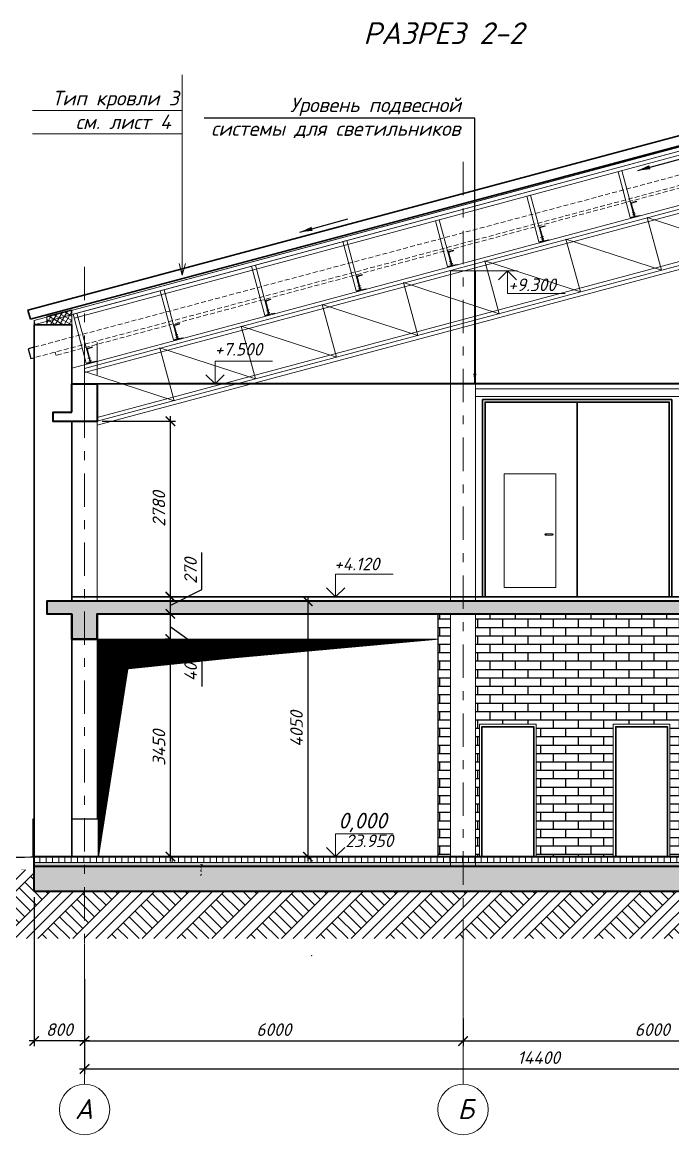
# Model space of a CAD drawing. Header units: millimetres. Extents: x -6419137 to 687965, y -598396 to 179722.
# Drawn here: x 509896 to 520209, y 79568 to 97215 of the extents above; entities that cross this region are included whole.
import ezdxf

# ---------------------------------------------------------------- set-up
doc = ezdxf.new("R2010")
doc.units = ezdxf.units.MM
doc.header["$MEASUREMENT"] = 0
for name, pattern in [('Штриховая', [5644.444466, 2822.222233, -2822.222233]), ('штриховаяX2', [38.1, 25.4, -12.7]), ('Штрихштриховая', [10936.110735, 5291.666508, -2116.666555, 1411.111116, -2116.666555])]:
    doc.linetypes.add(name, pattern=pattern)
for name, color, linetype, lineweight in [('k_ Металл', 5, 'Continuous', 40), ('Двери ArchiCAD_Ном._пера__96', 7, 'Continuous', 5), ('Двери ArchiCAD_Ном._пера__97', 7, 'Continuous', 30), ('оси_Ном._пера__96', 7, 'Continuous', 5), ('оси_Ном._пера__97', 7, 'Continuous', 20), ('перекрытие_Ном._пера__94', 252, 'Continuous', 13), ('перекрытие_Ном._пера__96', 7, 'Continuous', 13), ('перекрытие_Ном._пера__99', 7, 'Continuous', 40), ('подп стены Инжзащита_Ном._пера__96', 7, 'Continuous', 13), ('подп стены Инжзащита_Ном._пера__99', 7, 'Continuous', 40), ('стены наруж_Ном._пера__1', 7, 'Continuous', 25), ('стены02_Ном._пера__99', 7, 'Continuous', 40), ('текст_Ном._пера__1', 7, 'Continuous', 25), ('текст_Ном._пера__96', 7, 'Continuous', 5), ('чертеж_Ном._пера__91', 250, 'Continuous', 5), ('чертеж_Ном._пера__96', 7, 'Continuous', 13), ('чертеж_Ном._пера__98', 7, 'Continuous', 35), ('Штриховка', 7, 'Continuous', 5), ('штриховка_Ном._пера__96', 7, 'Continuous', 13)]:
    doc.layers.add(name, color=color, linetype=linetype, lineweight=lineweight)
doc.layers.add('Конструкции', color=7, linetype='Continuous', lineweight=5, true_color=0x0000e6)
for name, color, linetype in [('крыша', 7, 'Continuous'), ('оси', 7, 'Continuous'), ('размеры', 7, 'Continuous'), ('стены наруж', 7, 'Continuous'), ('текст', 7, 'Continuous'), ('чертеж', 7, 'Continuous')]:
    doc.layers.add(name, color=color, linetype=linetype)
doc.styles.get("Standard").update_dxf_attribs({"font": 'isocpeui.ttf'})
doc.styles.add('STEP PR', font='isocpeui.ttf')
doc.dimstyles.new('Standard100', dxfattribs={"dimtxt": 250, "dimasz": 200, "dimexe": 200, "dimexo": 300, "dimgap": 50, "dimtad": 1, "dimtoh": 1, "dimdec": 0, "dimzin": 0, "dimdsep": 46, "dimtxsty": 'STEP PR', "dimblk": 'ARCHTICK', "dimcen": 0.09, "dimdle": 200, "dimaunit": 1, "dimadec": 0, "dimazin": 0, "dimtfac": 1, "dimtdec": 0, "dimtofl": 0, "dimtmove": 1, "dimatfit": 3, "dimfxl": 1, "dimtolj": 1, "dimtzin": 0, "dimarcsym": 0})
doc.dimstyles.new('STEP', dxfattribs={"dimtxt": 200, "dimasz": 150, "dimexe": 80, "dimexo": 80, "dimgap": 80, "dimtad": 1, "dimdec": 0, "dimzin": 0, "dimdsep": 46, "dimtxsty": 'Standard', "dimblk": 'ARCHTICK', "dimcen": 150, "dimdle": 80, "dimadec": 0, "dimazin": 0, "dimtfac": 1, "dimtdec": 0, "dimtofl": 0, "dimtmove": 1, "dimatfit": 3, "dimfxl": 1, "dimtolj": 1, "dimtzin": 0, "dimarcsym": 0})

# ---------------------------------------------------------------- blocks, each defined once
blk = doc.blocks.new('A$C53FA6118')
at = {"layer": 'перекрытие_Ном._пера__94', "linetype": 'Continuous'}
h = blk.add_hatch(color=9, dxfattribs=at)
h.paths.add_polyline_path([(1989, -245), (1589, -245)], flags=17)
h.paths.add_polyline_path([(-10011, -245), (-10411, -245), (-10411, -645), (-10011, -645)])
h.paths.add_polyline_path([(4689, -245), (4689, -45), (-10811, -45), (-10811, -245)])
at = {"layer": 'перекрытие_Ном._пера__99', "color": 0, "linetype": 'Continuous'}
for points in [[(4689, -245), (4689, -45), (-10811, -45), (-10811, -245), (-10411, -245)], [(-10011, -245), (-10011, -645), (-10411, -645), (-10411, -245)], [(-10411, -245), (-10411, -645), (-10011, -645), (-10011, -245), (1589, -245), (1589, -245), (1989, -245), (1989, -245)], [(1589, -245), (1589, -245), (1989, -245), (1989, -245), (4689, -245)]]:
    blk.add_lwpolyline(points, dxfattribs=at)
blk = doc.blocks.new('_ArchTick')
at = {"color": 0, "linetype": 'ByBlock', "const_width": 0.15}
blk.add_lwpolyline([(-0.5, -0.5), (0.5, 0.5)], dxfattribs=at)
blk = doc.blocks.new('*D749')
at = {"layer": 'Defpoints', "color": 0, "transparency": 16777216}
for p in [(511084, 87430), (511758, 83980), (512243, 83980)]:
    blk.add_point(p, dxfattribs=at)
at = {"layer": 'размеры', "color": 0, "lineweight": -2, "transparency": 16777216}
for p, q in [((511164, 87430), (512323, 87430)), ((512243, 87510), (512243, 83900)), ((511838, 83980), (512323, 83980))]:
    blk.add_line(p, q, dxfattribs=at)
at = {"layer": 'размеры', "color": 0, "lineweight": -2, "transparency": 16777216, "xscale": 150, "yscale": 150, "zscale": 150}
for p, rotation in [((512243, 87430), 90), ((512243, 83980), 270)]:
    blk.add_blockref('_ArchTick', p, dxfattribs=dict(at, rotation=rotation))
at = {"layer": 'размеры', "color": 0, "transparency": 16777216, "insert": (512063, 85705), "char_height": 200, "attachment_point": 5, "rotation": 90}
blk.add_mtext('\\A1;3450', dxfattribs=at)
blk = doc.blocks.new('*D750')
at = {"layer": 'Defpoints', "color": 0, "transparency": 16777216}
for p in [(510884, 81493), (516884, 81493), (516884, 81055)]:
    blk.add_point(p, dxfattribs=at)
at = {"layer": 'размеры', "color": 0, "lineweight": -2, "transparency": 16777216}
for p, q in [((510884, 81413), (510884, 80975)), ((516884, 81413), (516884, 80975)), ((510804, 81055), (516964, 81055))]:
    blk.add_line(p, q, dxfattribs=at)
at = {"layer": 'размеры', "color": 0, "lineweight": -2, "transparency": 16777216, "xscale": 150, "yscale": 150, "zscale": 150, "rotation": 180}
blk.add_blockref('_ArchTick', (510884, 81055), dxfattribs=at)
at = {"layer": 'размеры', "color": 0, "lineweight": -2, "transparency": 16777216, "xscale": 150, "yscale": 150, "zscale": 150}
blk.add_blockref('_ArchTick', (516884, 81055), dxfattribs=at)
at = {"layer": 'размеры', "color": 0, "transparency": 16777216, "insert": (513884, 81235), "char_height": 200, "attachment_point": 5}
blk.add_mtext('\\A1;6000', dxfattribs=at)
blk = doc.blocks.new('*D751')
at = {"layer": 'Defpoints', "color": 0, "transparency": 16777216}
for p in [(516884, 81493), (522884, 81493), (522884, 81055)]:
    blk.add_point(p, dxfattribs=at)
at = {"layer": 'размеры', "color": 0, "lineweight": -2, "transparency": 16777216}
for p, q in [((516884, 81413), (516884, 80975)), ((522884, 81413), (522884, 80975)), ((516804, 81055), (522964, 81055))]:
    blk.add_line(p, q, dxfattribs=at)
at = {"layer": 'размеры', "color": 0, "lineweight": -2, "transparency": 16777216, "xscale": 150, "yscale": 150, "zscale": 150, "rotation": 180}
blk.add_blockref('_ArchTick', (516884, 81055), dxfattribs=at)
at = {"layer": 'размеры', "color": 0, "lineweight": -2, "transparency": 16777216, "xscale": 150, "yscale": 150, "zscale": 150}
blk.add_blockref('_ArchTick', (522884, 81055), dxfattribs=at)
at = {"layer": 'размеры', "color": 0, "transparency": 16777216, "insert": (519884, 81235), "char_height": 200, "attachment_point": 5}
blk.add_mtext('\\A1;6000', dxfattribs=at)
blk = doc.blocks.new('*D752')
at = {"layer": 'Defpoints', "color": 0, "transparency": 16777216}
for p in [(510884, 82116), (525284, 81957), (525284, 80611)]:
    blk.add_point(p, dxfattribs=at)
at = {"layer": 'размеры', "color": 0, "lineweight": -2, "transparency": 16777216}
for p, q in [((510884, 82036), (510884, 80531)), ((525284, 81877), (525284, 80531)), ((510804, 80611), (525364, 80611))]:
    blk.add_line(p, q, dxfattribs=at)
at = {"layer": 'размеры', "color": 0, "lineweight": -2, "transparency": 16777216, "xscale": 150, "yscale": 150, "zscale": 150, "rotation": 180}
blk.add_blockref('_ArchTick', (510884, 80611), dxfattribs=at)
at = {"layer": 'размеры', "color": 0, "lineweight": -2, "transparency": 16777216, "xscale": 150, "yscale": 150, "zscale": 150}
blk.add_blockref('_ArchTick', (525284, 80611), dxfattribs=at)
at = {"layer": 'размеры', "color": 0, "transparency": 16777216, "insert": (518084, 80791), "char_height": 200, "attachment_point": 5}
blk.add_mtext('\\A1;14400', dxfattribs=at)
blk = doc.blocks.new('Отметка высоты (ГОСТ)[26]_3', base_point=(115341, -142))
at = {"layer": 'чертеж_Ном._пера__91', "linetype": 'Continuous'}
for p, q in [((115341, -142), (115341, 308)), ((115341, 308), (116483, 308)), ((114709, -142), (115541, -142))]:
    blk.add_line(p, q, dxfattribs=at)
at = {"layer": 'чертеж_Ном._пера__98', "linetype": 'Continuous', "lineweight": 30}
for q in [(115161, 38), (115521, 38)]:
    blk.add_line((115341, -142), q, dxfattribs=at)
blk = doc.blocks.new('*D755')
at = {"layer": 'Defpoints', "color": 0, "transparency": 16777216}
for p in [(510084, 83414), (510884, 81951), (510084, 81055)]:
    blk.add_point(p, dxfattribs=at)
at = {"layer": 'размеры', "color": 0, "lineweight": -2, "transparency": 16777216}
for p, q in [((510084, 83334), (510084, 80975)), ((510884, 81871), (510884, 80975)), ((510964, 81055), (510004, 81055))]:
    blk.add_line(p, q, dxfattribs=at)
at = {"layer": 'размеры', "color": 0, "lineweight": -2, "transparency": 16777216, "xscale": 150, "yscale": 150, "zscale": 150, "rotation": 180}
blk.add_blockref('_ArchTick', (510084, 81055), dxfattribs=at)
at = {"layer": 'размеры', "color": 0, "lineweight": -2, "transparency": 16777216, "xscale": 150, "yscale": 150, "zscale": 150}
blk.add_blockref('_ArchTick', (510884, 81055), dxfattribs=at)
at = {"layer": 'размеры', "color": 0, "transparency": 16777216, "insert": (510484, 81235), "char_height": 200, "attachment_point": 5}
blk.add_mtext('\\A1;800', dxfattribs=at)
blk = doc.blocks.new('*D746')
at = {"layer": 'Defpoints', "color": 0, "transparency": 16777216}
for p in [(1296, 618), (1140, -182), (1271, -182)]:
    blk.add_point(p, dxfattribs=at)
at = {"layer": 'размеры', "color": 0, "lineweight": -2, "transparency": 16777216}
for p, q in [((1216, 618), (1060, 618)), ((1140, 698), (1140, -262)), ((1191, -182), (1060, -182))]:
    blk.add_line(p, q, dxfattribs=at)
at = {"layer": 'размеры', "color": 0, "lineweight": -2, "transparency": 16777216, "xscale": 100, "yscale": 100, "zscale": 100}
for p, rotation in [((1140, 618), 90), ((1140, -182), 270)]:
    blk.add_blockref('_ArchTick', p, dxfattribs=dict(at, rotation=rotation))
at = {"layer": 'размеры', "color": 0, "transparency": 16777216, "insert": (965, 218), "char_height": 190, "attachment_point": 5, "rotation": 90}
blk.add_mtext('\\A1;800', dxfattribs=at)
blk = doc.blocks.new('*D748')
at = {"layer": 'Defpoints', "color": 0, "transparency": 16777216}
for p in [(471, 618), (235, -982), (366, -982)]:
    blk.add_point(p, dxfattribs=at)
at = {"layer": 'размеры', "color": 0, "lineweight": -2, "transparency": 16777216}
for p, q in [((391, 618), (155, 618)), ((235, 698), (235, -1062)), ((286, -982), (155, -982))]:
    blk.add_line(p, q, dxfattribs=at)
at = {"layer": 'размеры', "color": 0, "lineweight": -2, "transparency": 16777216, "xscale": 100, "yscale": 100, "zscale": 100}
for p, rotation in [((235, 618), 90), ((235, -982), 270)]:
    blk.add_blockref('_ArchTick', p, dxfattribs=dict(at, rotation=rotation))
at = {"layer": 'размеры', "color": 0, "transparency": 16777216, "insert": (60, -182), "char_height": 190, "attachment_point": 5, "rotation": 90}
blk.add_mtext('\\A1;1600', dxfattribs=at)
blk = doc.blocks.new('Линия_3_3', base_point=(116811, 8233))
at = {"layer": 'текст_Ном._пера__96', "linetype": 'Continuous'}
for q in [(116811, 11413), (116761, 8419), (116861, 8419)]:
    blk.add_line((116811, 8233), q, dxfattribs=at)
blk = doc.blocks.new('*D764')
at = {"layer": 'Defpoints', "color": 0, "transparency": 16777216}
for p in [(515325, 88030), (514424, 83980), (515325, 83980)]:
    blk.add_point(p, dxfattribs=at)
at = {"layer": 'размеры', "color": 0, "lineweight": -2, "transparency": 16777216}
for p, q in [((514424, 88110), (514424, 83900)), ((515245, 88030), (514344, 88030)), ((515245, 83980), (514344, 83980))]:
    blk.add_line(p, q, dxfattribs=at)
at = {"layer": 'размеры', "color": 0, "lineweight": -2, "transparency": 16777216, "xscale": 150, "yscale": 150, "zscale": 150}
for p, rotation in [((514424, 88030), 90), ((514424, 83980), 270)]:
    blk.add_blockref('_ArchTick', p, dxfattribs=dict(at, rotation=rotation))
at = {"layer": 'размеры', "color": 0, "transparency": 16777216, "insert": (514244, 86005), "char_height": 200, "attachment_point": 5, "rotation": 90}
blk.add_mtext('\\A1;4050', dxfattribs=at)
blk = doc.blocks.new('*U595')
for p, q in [((0, 0), (0, 240)), ((0, 240), (90, 240)), ((6, 22), (6, 218)), ((86, 232), (16, 228)), ((90, 240), (90, 236)), ((90, 0), (0, 0)), ((86, 8), (16, 12)), ((90, 4), (90, 0))]:
    blk.add_line(p, q)
for centre, radius, start, end in [((16, 218), 10.5, 92.7024, 180), ((86, 236), 4, 272.7024, 360), ((16, 22), 10.5, 180, 267.2976), ((86, 4), 4, 0, 87.2976)]:
    blk.add_arc(centre, radius, start, end)
blk = doc.blocks.new('*U593')
at = {"color": 0, "linetype": 'ByBlock', "lineweight": -2}
for p, q in [((-63, 0), (-63, 3)), ((-63, 0), (0, 0)), ((-60, 6), (-16, 6)), ((-6, 16), (-6, 97)), ((0, 100), (-3, 100)), ((0, 0), (0, 100))]:
    blk.add_line(p, q, dxfattribs=at)
for centre, radius, start, end in [((-60, 3), 3.3, 90, 180), ((-16, 16), 10, 270, 0), ((-3, 97), 3.3, 89.045, 179.9778)]:
    blk.add_arc(centre, radius, start, end, dxfattribs=at)
blk = doc.blocks.new('A$C55FD6BF6')
at = {"layer": 'k_ Металл', "lineweight": 0}
for points in [[(-1218, 4881), (-1261, 4868)], [(-1218, 4881), (-1261, 4868)], [(-1167, 4850), (-1248, 4837)], [(-1167, 4850), (-1248, 4837)], [(-2793, 4449), (-2836, 4436)], [(-2793, 4449), (-2836, 4436)], [(-2781, 4411), (-2824, 4398)], [(-2781, 4411), (-2824, 4398)], [(-4242, 4061), (-4285, 4048)], [(-4242, 4061), (-4285, 4048)], [(-4232, 4032), (-4275, 4019)], [(-4232, 4032), (-4275, 4019)], [(-5691, 3672), (-5734, 3660)], [(-5691, 3672), (-5734, 3660)], [(-5681, 3644), (-5724, 3631)], [(-5681, 3644), (-5724, 3631)], [(-7140, 3284), (-7183, 3272)], [(-7140, 3284), (-7183, 3272)], [(-7127, 3246), (-7171, 3234)], [(-7127, 3246), (-7171, 3234)]]:
    blk.add_lwpolyline(points, dxfattribs=at)
at = {"layer": 'Конструкции', "linetype": 'Continuous', "lineweight": 0, "ltscale": 5}
for points in [[(-1515, 5572), (-13747, 2279), (-13763, 2340), (-1139, 5738)], [(-1453, 5591), (-1139, 5673)], [(-1139, 5673), (-840, 5595), (-776, 5643), (-1139, 5738)], [(-1515, 5572), (-13747, 2279), (-13763, 2340), (-1488, 5644)], [(-1515, 5507), (-13130, 2380), (-13147, 2441), (-1515, 5572)], [(-1515, 5507), (-13130, 2380), (-13147, 2441), (-1515, 5572)], [(681, 4578), (681, 4641), (-776, 5032)]]:
    blk.add_lwpolyline(points, dxfattribs=at)
for points in [[(-1514, 5637), (-1514, 4429), (-1453, 4429), (-1453, 5591)], [(-840, 5595), (-840, 4436), (-776, 4436), (-776, 5643)], [(-840, 5229), (-1453, 5229), (-1453, 5297), (-840, 5297)], [(-2997, 5108), (-2802, 4381), (-2863, 4364), (-3058, 5091)], [(-4445, 4718), (-4251, 3992), (-4312, 3976), (-4506, 4702)], [(681, 4585), (681, 4436), (514, 4436), (514, 4630)], [(-840, 4436), (-1453, 4436), (-1453, 4504), (-840, 4504)], [(-5894, 4328), (-5700, 3604), (-5761, 3588), (-5955, 4312)], [(-7342, 3938), (-7149, 3216), (-7210, 3200), (-7403, 3922)], [(-8807, 3609), (-8598, 2828), (-8659, 2812), (-8868, 3593)], [(-8807, 3609), (-8598, 2828), (-8659, 2812), (-8868, 3593)], [(-10255, 3219), (-10047, 2440), (-10107, 2423), (-10316, 3203)], [(-10255, 3219), (-10047, 2440), (-10107, 2423), (-10316, 3203)], [(-11704, 2829), (-11495, 2051), (-11556, 2035), (-11765, 2813)], [(-11704, 2829), (-11495, 2051), (-11556, 2035), (-11765, 2813)], [(-13086, 2457), (-12878, 1681), (-12938, 1664), (-13146, 2441)], [(-13086, 2457), (-12878, 1681), (-12938, 1664), (-13146, 2441)]]:
    blk.add_lwpolyline(points, close=True, dxfattribs=at)
at = {"layer": 'Конструкции'}
for points in [[(-776, 4975), (681, 4585), (681, 4459), (-776, 4849)], [(-1164, 4110), (-1164, 4436), (-764, 4436), (-764, 4259)], [(336, 4426), (336, 4259), (-764, 4259), (-764, 4436), (514, 4436)], [(336, 4270), (-764, 4270), (-764, 4259), (-764, 4259)], [(336, 4270), (-764, 4270), (-764, 4259)], [(-12964, 1337), (-12964, 1641)], [(-12964, 1337), (-12964, 1641)]]:
    blk.add_lwpolyline(points, dxfattribs=at)
at = {"layer": 'Конструкции', "color": 254, "true_color": 0xd3d2db}
for points in [[(-1164, 4678), (-1164, 3787), (-12764, 680), (-12764, 1337), (-13164, 1337), (-13164, 1587), (-12986, 1635), (-12986, 1635), (-964, 4856)], [(-1164, 4678), (-1164, 3787), (-12764, 680), (-12764, 1337), (-13164, 1337), (-13164, 1587), (-12986, 1635), (-12986, 1635), (-964, 4856)], [(-12964, 1579), (-964, 4793)], [(-12964, 1579), (-964, 4793)], [(-12964, 1517), (-964, 4731)], [(-12964, 1517), (-964, 4731)], [(-12964, 1531), (-11542, 1069), (-11770, 1907), (-10256, 1414), (-10484, 2252), (-8968, 1759), (-9196, 2597), (-7680, 2104), (-7908, 2942), (-6392, 2449), (-6620, 3287), (-5104, 2794), (-5332, 3632), (-3816, 3139), (-4044, 3977), (-2528, 3484), (-2756, 4322), (-1240, 3829)], [(-12964, 1531), (-11542, 1069), (-11770, 1907), (-10256, 1414), (-10484, 2252), (-8968, 1759), (-9196, 2597), (-7680, 2104), (-7908, 2942), (-6392, 2449), (-6620, 3287), (-5104, 2794), (-5332, 3632), (-3816, 3139), (-4044, 3977), (-2528, 3484), (-2756, 4322), (-1240, 3829)], [(-1164, 3912), (-12764, 804)], [(-1164, 3912), (-12764, 804)], [(-1164, 3849), (-12764, 742)], [(-1164, 3849), (-12764, 742)]]:
    blk.add_lwpolyline(points, dxfattribs=at)
at = {"layer": 'Конструкции'}
blk.add_lwpolyline([(-764, 4436), (336, 4436), (336, 4426), (-764, 4426)], close=True, dxfattribs=at)
at = {"layer": 'Конструкции', "lineweight": 0}
for points in [[(-8589, 2896), (-8632, 2884)], [(-8589, 2896), (-8632, 2884)], [(-8576, 2858), (-8619, 2846)], [(-8576, 2858), (-8619, 2846)], [(-10037, 2508), (-10081, 2495)], [(-10037, 2508), (-10081, 2495)], [(-10025, 2470), (-10068, 2457)], [(-10025, 2470), (-10068, 2457)], [(-11486, 2120), (-11529, 2107)], [(-11486, 2120), (-11529, 2107)], [(-11474, 2082), (-11517, 2069)], [(-11474, 2082), (-11517, 2069)], [(-12868, 1749), (-12912, 1737)], [(-12868, 1749), (-12912, 1737)], [(-12856, 1711), (-12899, 1698)], [(-12856, 1711), (-12899, 1698)]]:
    blk.add_lwpolyline(points, dxfattribs=at)
at = {"layer": 'крыша', "color": 32, "lineweight": 30, "true_color": 0xb35900}
blk.add_lwpolyline([(-13824, 2362), (-1139, 5749), (-1139, 5916), (-13863, 2507), (-13824, 2362)], dxfattribs=at)
for points in [[(-691, 5629), (-650, 5784), (-1139, 5916), (-1139, 5749)], [(821, 4631), (860, 4777), (-768, 5213), (-768, 5057)]]:
    blk.add_lwpolyline(points, close=True, dxfattribs=at)
at = {"layer": 'крыша', "color": 32, "lineweight": 9, "true_color": 0xb35900}
for points in [[(-650, 5784), (859, 5380), (819, 5225), (-691, 5629)], [(736, 5247), (736, 4812)], [(-13764, 1222), (-13764, 2344)]]:
    blk.add_lwpolyline(points, dxfattribs=at)
at = {"layer": 'размеры', "color": 251, "linetype": 'штриховаяX2', "lineweight": 18, "ltscale": 3, "true_color": 0x6b6b6b}
for points in [[(-784, 4436), (-964, 4436), (-964, 5297), (-784, 5297)], [(-798, 4436), (-950, 4436), (-950, 5297), (-798, 5297)]]:
    blk.add_lwpolyline(points, close=True, dxfattribs=at)
for points in [[(-13764, 1917), (-1514, 5188), (-1514, 5022), (-13764, 1751)], [(-964, 5132), (-13416, 1788), (-13430, 1840)], [(-1496, 5025), (-964, 5174)]]:
    blk.add_lwpolyline(points, dxfattribs=at)
at = {"layer": 'размеры'}
blk.add_lwpolyline([(-13764, 1917), (-13858, 1892), (-13817, 1737), (-13764, 1751)], dxfattribs=at)
blk.add_lwpolyline([(-13764, 1917), (-13858, 1892), (-13817, 1737), (-13764, 1751)], dxfattribs=at)
at = {"layer": 'стены наруж_Ном._пера__1', "lineweight": 30}
for points in [[(-745, 5639), (-745, 5220), (-765, 5220), (-765, 5639), (-745, 5639)], [(735, 4649), (735, 4435), (715, 4435), (715, 4649), (735, 4649)]]:
    blk.add_lwpolyline(points, dxfattribs=at)
at = {"layer": 'k_ Металл', "lineweight": 0, "rotation": 15}
for p in [(-1217, 4799), (-1217, 4799), (-2792, 4367), (-2792, 4367), (-4241, 3979), (-4241, 3979), (-5690, 3590), (-5690, 3590), (-7139, 3202), (-7139, 3202)]:
    blk.add_blockref('*U593', p, dxfattribs=at)
at = {"layer": 'Конструкции', "lineweight": 0, "rotation": 15}
for name, p in [('*U595', (-1217, 4799)), ('*U595', (-1217, 4799)), ('*U595', (-2792, 4367)), ('*U595', (-2792, 4367)), ('*U595', (-4241, 3979)), ('*U595', (-4241, 3979)), ('*U595', (-5690, 3590)), ('*U595', (-5690, 3590)), ('*U595', (-7139, 3202)), ('*U595', (-7139, 3202)), ('*U595', (-8588, 2814)), ('*U595', (-8588, 2814)), ('*U593', (-8588, 2814)), ('*U593', (-8588, 2814)), ('*U595', (-10037, 2426)), ('*U595', (-10037, 2426)), ('*U593', (-10037, 2426)), ('*U593', (-10037, 2426)), ('*U593', (-11486, 2038)), ('*U593', (-11486, 2038)), ('*U595', (-11486, 2038)), ('*U595', (-11486, 2038)), ('*U595', (-12868, 1667)), ('*U595', (-12868, 1667)), ('*U593', (-12868, 1667)), ('*U593', (-12868, 1667))]:
    blk.add_blockref(name, p, dxfattribs=at)
blk = doc.blocks.new('*D765')
at = {"layer": 'Defpoints', "color": 0, "transparency": 16777216}
for p in [(512323, 88100), (512243, 87830), (512323, 87830)]:
    blk.add_point(p, dxfattribs=at)
at = {"layer": 'размеры', "color": 0, "lineweight": -2, "transparency": 16777216}
for p, q in [((512745, 88219), (512745, 88804)), ((512243, 88100), (512163, 88100)), ((512243, 87965), (512745, 88219)), ((512243, 88180), (512243, 87750)), ((512243, 87830), (512163, 87830))]:
    blk.add_line(p, q, dxfattribs=at)
at = {"layer": 'размеры', "color": 0, "lineweight": -2, "transparency": 16777216, "xscale": 150, "yscale": 150, "zscale": 150}
for p, rotation in [((512243, 88100), 90), ((512243, 87830), 270)]:
    blk.add_blockref('_ArchTick', p, dxfattribs=dict(at, rotation=rotation))
at = {"layer": 'размеры', "color": 0, "transparency": 16777216, "insert": (512564, 88512), "char_height": 200, "attachment_point": 5, "rotation": 90}
blk.add_mtext('\\A1;270', dxfattribs=at)
blk = doc.blocks.new('*D758')
at = {"layer": 'Defpoints', "color": 0, "transparency": 16777216}
for p in [(511084, 90885), (511928, 88105), (512243, 88105)]:
    blk.add_point(p, dxfattribs=at)
at = {"layer": 'размеры', "color": 0, "lineweight": -2, "transparency": 16777216}
for p, q in [((511164, 90885), (512323, 90885)), ((512243, 90965), (512243, 88025)), ((512008, 88105), (512323, 88105))]:
    blk.add_line(p, q, dxfattribs=at)
at = {"layer": 'размеры', "color": 0, "lineweight": -2, "transparency": 16777216, "xscale": 150, "yscale": 150, "zscale": 150}
for p, rotation in [((512243, 90885), 90), ((512243, 88105), 270)]:
    blk.add_blockref('_ArchTick', p, dxfattribs=dict(at, rotation=rotation))
at = {"layer": 'размеры', "color": 0, "transparency": 16777216, "insert": (512062, 89495), "char_height": 200, "attachment_point": 5, "rotation": 90}
blk.add_mtext('\\A1;2780', dxfattribs=at)
blk = doc.blocks.new('*D759')
at = {"layer": 'Defpoints', "color": 0, "transparency": 16777216}
for p in [(512323, 87830), (512243, 87430), (512323, 87430)]:
    blk.add_point(p, dxfattribs=at)
at = {"layer": 'размеры', "color": 0, "lineweight": -2, "transparency": 16777216}
for p, q in [((512243, 87910), (512243, 87350)), ((512243, 87830), (512163, 87830)), ((512243, 87630), (512745, 87271)), ((512243, 87430), (512163, 87430)), ((512745, 87271), (512745, 86676))]:
    blk.add_line(p, q, dxfattribs=at)
at = {"layer": 'размеры', "color": 0, "lineweight": -2, "transparency": 16777216, "xscale": 150, "yscale": 150, "zscale": 150}
for p, rotation in [((512243, 87830), 90), ((512243, 87430), 270)]:
    blk.add_blockref('_ArchTick', p, dxfattribs=dict(at, rotation=rotation))
at = {"layer": 'размеры', "color": 0, "transparency": 16777216, "insert": (512565, 86974), "char_height": 200, "attachment_point": 5, "rotation": 90}
blk.add_mtext('\\A1;400', dxfattribs=at)
blk = doc.blocks.new('A$C5DD81D59')
at = {"layer": 'Штриховка', "true_color": 0xeb8e14}
h = blk.add_hatch(dxfattribs=at)
h.set_pattern_fill('HONEY', color=30, scale=100)
h.paths.add_polyline_path([(3771.5, 517.8), (1570.6, 517.8), (1570.6, 467.5), (3771.5, 467.5)])
at = {"layer": 'штриховка_Ном._пера__96', "linetype": 'Continuous'}
h = blk.add_hatch(dxfattribs=at)
h.set_pattern_fill('ANSI33', color=256, scale=500, style=0)
h.set_pattern_definition([(45, (1555.8, 636.69), (-88.3883, 88.3883), []), (45, (1644.19, 636.69), (-88.3883, 88.3883), [62.5, -31.25])])
h.paths.add_polyline_path([(-229.4, 617.8), (-529.4, 617.8), (-529.4, 467.5), (-229.4, 467.5)])
h.paths.add_polyline_path([(770.6, 617.9), (470.6, 617.8), (470.6, 472.6), (770.6, 472.7)], flags=17)
h.paths.add_polyline_path([(770.6, -473.4), (470.6, -473.4), (470.6, -974.2), (-229.4, -974.2), (-229.4, 67.5), (-529.4, 67.5), (-529.4, -1274.2), (770.6, -1274.2)])
h.paths.add_polyline_path([(4170.5, 465), (3771.5, 465)], flags=17)
h.paths.add_polyline_path([(-229.4, 67.5), (-229.4, 467.5), (-11629.5, 467.5), (-11629.5, 67.5)])
h.paths.add_polyline_path([(1570.6, -472.6), (1570.6, 67.5), (4170.5, 67.5), (4170.5, 775.4), (3771.5, 776.3), (3771.5, 467.5), (1570.6, 467.5), (1570.6, 619.1), (1270.6, 616.6), (1270.6, -212.7), (770.6, -174.1), (770.6, 471), (470.6, 471.7), (470.6, -470)])
h = blk.add_hatch(dxfattribs=at)
h.set_pattern_fill('AR-CONC', color=256, scale=8, style=0)
h.set_pattern_definition([(50, (-125126.86, 909.48), (57.380815, -5.02017), [6, -66]), (355, (-125126.86, 909.48), (-11.100107, 60.17537), [4.8, -52.8]), (100.451444, (-125122.08, 909.06), (46.280708, 55.1552), [5.099215, -56.09137]), (46.1842, (-125126.86, 925.48), (85.379306, -13.241542), [9, -99]), (96.635635, (-125119.75, 924.375), (74.772956, 77.92949), [7.64883, -84.1371]), (351.184164, (-125126.86, 925.48), (74.772956, 77.92949), [7.2, -79.2]), (21, (-125118.86, 921.48), (47.752564, -32.209511), [6, -66]), (326, (-125118.86, 921.48), (19.465227, 58.012004), [4.8, -52.8]), (71.451445, (-125114.88, 918.794), (67.21779, 25.802492), [5.099215, -56.09137]), (37.5, (-125126.862, 909.479), (0.9727884, 26.6315083), [0, -52.16, 0, -53.6, 0, -53]), (7.5, (-125126.862, 909.48), (21.045563, 31.552937), [0, -30.56, 0, -50.96, 0, -20.2]), (327.5, (-125144.702, 909.479), (42.705795, -1.8043897), [0, -20, 0, -62.4, 0, -82.8]), (317.5, (-125152.702, 909.48), (46.654894, 8.008399), [0, -26, 0, -41.44, 0, -58.8])])
h.paths.add_polyline_path([(1571.3, 617.9), (1570.6, 517.9), (3771.5, 517.8), (3772.2, 617.8)])
h.paths.add_polyline_path([(-729.4, 467.5), (-729.4, 525.8), (-11629.5, 525.5), (-11629.5, 467.1)])
h = blk.add_hatch(dxfattribs=at)
h.set_pattern_fill('ANSI31', color=256, scale=800, angle=45, style=0)
h.set_pattern_definition([(90, (-125126.86, 901.48), (-100, 2e-14), [])])
h.paths.add_polyline_path([(-729.4, 525.8), (-729.4, 617.8), (-11629.5, 617.8), (-11629.5, 525.8)])
blk.add_lwpolyline([(-529.4, 617.8), (-529.4, 467.5)])
at = {"linetype": 'Штриховая', "lineweight": 30, "ltscale": 0.05}
blk.add_lwpolyline([(1570.6, 559.5), (3771.5, 559.5)], dxfattribs=at)
at = {"layer": 'перекрытие_Ном._пера__99', "linetype": 'Continuous'}
for p, q in [((-11629.5, 617.8), (-729.4, 617.8)), ((-11629.5, 467.5), (-11629.5, 617.8)), ((-529.4, 617.8), (-229.4, 617.8)), ((4170.5, 467.5), (4170.5, 625.8)), ((-11629.5, 67.5), (-11629.5, 467.5)), ((4170.5, 67.5), (4170.5, 467.5))]:
    blk.add_line(p, q, dxfattribs=at)
for points in [[(1570.6, 467.5), (3771.5, 467.5), (3771.5, 775.8), (4170.5, 775.8), (4170.5, 467.5)], [(-729.4, 467.5), (-729.4, 617.8)], [(-529.4, 617.8), (-529.4, -1282.2), (770.6, -1282.2), (770.6, -482.2), (1570.6, -482.2), (1570.6, 617.8)], [(-229.4, 617.8), (-229.4, -982.2), (470.6, -982.2), (470.6, 617.8)], [(3771.5, 617.8), (1270.6, 617.8), (1270.6, -182.2), (770.6, -182.2), (770.6, 67.5), (770.6, 617.8), (470.6, 617.8)], [(-11629.5, 467.5), (-529.4, 467.5)], [(-11629.5, 67.5), (-529.4, 67.5)], [(1570.6, 67.5), (4170.5, 67.5)]]:
    blk.add_lwpolyline(points, dxfattribs=at)
at = {"layer": 'чертеж'}
for points in [[(-219.8, 617.8), (459.3, 617.8), (459.3, 577.4), (-219.8, 577.4)], [(-214.9, 612.9), (454.4, 612.9), (454.4, 582.3), (-214.9, 582.3)], [(781, 617.8), (1259.3, 617.8), (1259.3, 577.4), (781, 577.4)], [(786, 612.9), (1254.4, 612.9), (1254.4, 582.3), (786, 582.3)]]:
    blk.add_lwpolyline(points, close=True, dxfattribs=at)
at = {"layer": 'штриховка_Ном._пера__96', "linetype": 'Continuous'}
for p, q in [((-11629.5, 525.8), (-729.4, 525.8)), ((1570.6, 517.8), (3771.5, 517.8))]:
    blk.add_line(p, q, dxfattribs=at)
at = {"layer": 'размеры'}
for base, p1, p2, picture, middle in [((235.3, -982.2), (470.6, 617.8), (365.7, -982.2), '*D748', (60.3, -182.2)), ((1140.1, -182.2), (1296.1, 617.8), (1270.6, -182.2), '*D746', (965.1, 217.8))]:
    dim = blk.add_linear_dim(base=base, p1=p1, p2=p2, angle=90, dimstyle='STEP', dxfattribs=at)
    dim.commit()
    dim.dimension.update_dxf_attribs({"geometry": picture, "text_midpoint": middle})

msp = doc.modelspace()

# ---------------------------------------------------------------- hatches: boundary and pattern name
at = {"true_color": 0xdbdbdb}
h = msp.add_hatch(dxfattribs=at)
h.set_pattern_fill('AR-BRSTD', color=254, scale=50)
h.set_pattern_definition([(0, (443515.99, -29464.98), (0, 133.35), []), (90, (443516, -29464.98), (-200, 133.35), [133.35, -133.35])])
h.paths.add_polyline_path([(516684, 87829.7), (516484, 87829.7), (516484, 83979.7), (516684, 83979.7)])
h.paths.add_polyline_path([(520984, 83976), (520984, 87826), (517084, 87829.7), (517084, 83979.7), (517144, 83979.7), (517144, 86079.7), (518044, 86079.7), (518044, 83979.7), (519264.2, 83978.2), (519264.2, 86079.7), (520164.2, 86079.7), (520164.2, 83977)])
at = {"layer": 'Штриховка', "lineweight": 0}
h = msp.add_hatch(dxfattribs=at)
h.set_pattern_fill('ANSI37', color=52, scale=500, angle=105)
h.set_pattern_definition([(150, (392672.78, -28898.78), (-31.25, -54.126588), []), (240, (392672.78, -28898.78), (54.126588, -31.25), [])])
h.paths.add_polyline_path([(510684, 92414.6), (510682.9, 92423.8), (510684, 92654.3), (510284, 92552.7), (510284, 92414.6)])
at = {"layer": 'Штриховка', "true_color": 0xe3e3e8}
h = msp.add_hatch(dxfattribs=at)
h.set_pattern_fill('ANSI31', color=254, scale=10)
h.set_pattern_definition([(45, (511739.4794, 87044.3474), (-0.88388348, 0.88388348), [])])
h.paths.add_polyline_path([(513202.7, 87129.7), (511344, 87129.7), (511344, 85510.5), (511570.1, 86959.7)], flags=17)
h.paths.add_polyline_path([(516484, 87429.7), (511084, 87429.7), (511084, 84572.3), (511104, 84572.3), (511104, 83979.7), (511344, 85510.5), (511344, 87129.7), (513202.7, 87129.7)])
at = {"layer": 'штриховка_Ном._пера__96', "linetype": 'Continuous'}
h = msp.add_hatch(dxfattribs=at)
h.set_pattern_fill('ГРУНТ_0003', color=256, style=0, pattern_type=2)
h.set_pattern_definition([(45, (447428.3, 83942.33), (-275.7716, 275.7716), []), (45, (447336.4, 84034.25), (-551.543, 551.543), []), (45, (447244.44, 84126.2), (-551.543, 551.543), []), (135, (447152.52, 84218.1), (91.92388, 91.92388), [390, -390])])
h.paths.add_polyline_path([(520388.5, 82679.6), (520388.5, 81968.4), (523471.9, 81969), (523471.9, 82679.6), (525635.8, 82679.6), (525635.8, 81969.4), (526163.7, 81969.5), (526002.9, 83850.2), (525883.8, 83850.4), (525883.8, 83414), (523284, 83414), (523284, 82872.3), (522484, 82872.3), (522484, 82072.3), (521184, 82072.3), (521184, 83414), (510083.7, 83414), (510084.4, 83772.3), (498157.9, 83612.6), (498155.3, 82955.4), (509442.1, 83117), (509400.5, 82679.6)])

# ---------------------------------------------------------------- linework, layer by layer
at = {"layer": 'Двери ArchiCAD_Ном._пера__96', "color": 0, "linetype": 'Continuous'}
for p, q in [((518353.5, 90049.7), (517533.5, 90049.7)), ((518186.4, 89096.8), (518183.5, 89089.7)), ((518183.5, 89089.7), (518186.4, 89082.6)), ((518187.9, 89096.8), (518185.2, 89089.7)), ((518185.2, 89089.7), (518187.9, 89082.6)), ((518193.5, 89099.7), (518186.4, 89096.8)), ((518186.4, 89082.6), (518193.5, 89079.7)), ((518192.7, 89096.8), (518190.6, 89089.7)), ((518190.6, 89089.7), (518192.7, 89082.6)), ((518194.6, 89099.7), (518193.5, 89099.7)), ((518194.6, 89079.7), (518193.5, 89079.7)), ((518197.8, 89099.7), (518194.6, 89099.7)), ((518197.8, 89079.7), (518194.6, 89079.7)), ((518202.7, 89099.7), (518197.8, 89099.7)), ((518202.7, 89079.7), (518197.8, 89079.7)), ((518200, 89096.8), (518198.8, 89089.7)), ((518198.8, 89089.7), (518200, 89082.6)), ((518208.5, 89099.7), (518202.7, 89099.7)), ((518208.5, 89079.7), (518202.7, 89079.7)), ((518288.5, 89099.7), (518208.5, 89099.7)), ((518288.5, 89079.7), (518208.5, 89079.7)), ((518294.2, 89099.7), (518288.5, 89099.7)), ((518294.2, 89079.7), (518288.5, 89079.7)), ((518299.1, 89099.7), (518294.2, 89099.7)), ((518299.1, 89079.7), (518294.2, 89079.7)), ((518297, 89096.8), (518298.1, 89089.7)), ((518298.1, 89089.7), (518297, 89082.6)), ((518302.3, 89099.7), (518299.1, 89099.7)), ((518302.3, 89079.7), (518299.1, 89079.7)), ((518303.5, 89099.7), (518302.3, 89099.7)), ((518303.5, 89079.7), (518302.3, 89079.7)), ((518303.5, 89099.7), (518310.5, 89096.8)), ((518310.5, 89082.6), (518303.5, 89079.7)), ((518304.2, 89096.8), (518306.3, 89089.7)), ((518306.3, 89089.7), (518304.2, 89082.6)), ((518309, 89096.8), (518311.7, 89089.7)), ((518311.7, 89089.7), (518309, 89082.6)), ((518310.5, 89096.8), (518313.5, 89089.7)), ((518313.5, 89089.7), (518310.5, 89082.6)), ((517564, 88029.7), (517524, 88029.7)), ((518424, 88029.7), (518384, 88029.7))]:
    msp.add_line(p, q, dxfattribs=at)
for points in [[(517533.5, 90049.7), (517533.5, 88249.7), (518353.5, 88249.7), (518353.5, 90049.7)], [(517144, 83979.7), (517144, 86079.7), (518044, 86079.7), (518044, 83979.7)], [(519264.2, 83979.7), (519264.2, 86079.7), (520164.2, 86079.7), (520164.2, 83979.7)]]:
    msp.add_lwpolyline(points, dxfattribs=at)
at = {"layer": 'Двери ArchiCAD_Ном._пера__97', "color": 0, "linetype": 'Continuous'}
msp.add_line((518693.5, 88099.7), (518693.5, 91189.7), dxfattribs=at)
for points in [[(517193.5, 88099.7), (517193.5, 91229.7), (520193.5, 91229.7), (520193.5, 88099.7)], [(517233.5, 88099.7), (517233.5, 91189.7), (520153.5, 91189.7), (520153.5, 88099.7)], [(518004, 83979.7), (518004, 86039.7), (517184, 86039.7), (517184, 83979.7)], [(520124.2, 83979.7), (520124.2, 86039.7), (519304.2, 86039.7), (519304.2, 83979.7)]]:
    msp.add_lwpolyline(points, dxfattribs=at)
at = {"layer": 'Конструкции', "color": 8, "true_color": 0x7a7a7a}
for points in [[(517084, 88029.7), (516684, 88029.7), (516684, 93272.3), (517084, 93272.3)], [(517084, 91399.7), (522684, 91399.7), (522684, 91279.7), (517084, 91279.7)]]:
    msp.add_lwpolyline(points, close=True, dxfattribs=at)
at = {"layer": 'Конструкции', "color": 0, "lineweight": 40}
msp.add_lwpolyline([(510684, 91029.7), (510684, 91479.7), (511084, 91479.7), (511084, 90879.7), (510384, 90879.7), (510384, 91029.7), (510684, 91029.7)], dxfattribs=at)
at = {"layer": 'Конструкции', "color": 5}
for points in [[(511084, 88029.7), (510684, 88029.7), (510684, 90879.7), (511084, 90879.7)], [(517084, 87829.7), (516684, 87829.7), (516684, 83829.3), (517084, 83829.3)], [(511084, 87429.7), (510684, 87429.7), (510684, 84572.3), (511084, 84572.3)]]:
    msp.add_lwpolyline(points, close=True, dxfattribs=at)
msp.add_lwpolyline([(511084, 87429.7), (516484, 87429.7)], dxfattribs=at)
at = {"layer": 'крыша', "lineweight": 30}
for points in [[(510084.7, 92414.6), (510684, 92414.6), (510684, 91029.7)], [(510684, 87429.7), (510684, 83979.7), (510084.7, 83979.7), (510084.7, 92414.6)], [(510684, 90879.7), (510684, 88029.7)], [(524184, 88029.7), (524184, 88099.7), (510684, 88099.7)]]:
    msp.add_lwpolyline(points, dxfattribs=at)
at = {"layer": 'оси_Ном._пера__96', "color": 172, "linetype": 'Штрихштриховая', "ltscale": 0.1}
for p, q in [((516884, 94999.9), (516884, 82129.7)), ((510884, 93337.5), (510884, 82129.7))]:
    msp.add_line(p, q, dxfattribs=at)
at = {"layer": 'оси_Ном._пера__96', "color": 0, "linetype": 'Штрихштриховая'}
msp.add_line((510884, 90629.7), (510884, 91629.7), dxfattribs=at)
at = {"layer": 'оси_Ном._пера__96', "linetype": 'Штрихштриховая'}
for p, q in [((510884, 82603.1), (510884, 80367.7)), ((516884, 82603.1), (516884, 80367.7)), ((516884, 82603.1), (516884, 80367.7))]:
    msp.add_line(p, q, dxfattribs=at)
msp.add_point((514484, 82408.9), dxfattribs=at)
msp.add_point((514484, 82408.9), dxfattribs=at)
at = {"layer": 'оси_Ном._пера__97', "linetype": 'Continuous'}
for centre in [(510884, 79967.7), (516884, 79967.7), (516884, 79967.7)]:
    msp.add_circle(centre, 400, dxfattribs=at)
at = {"layer": 'перекрытие_Ном._пера__94', "color": 0, "linetype": 'Continuous'}
for p, q in [((512740.5, 83847.5), (512722.8, 83854.9)), ((512747.9, 83829.8), (512740.5, 83847.5)), ((512740.5, 83812.1), (512747.9, 83829.8)), ((512749.7, 83860.7), (512749.7, 83834.4)), ((512735.8, 83701.7), (512719.9, 83679.7)), ((512722.8, 83804.7), (512740.5, 83812.1)), ((512740, 83787.1), (512726.9, 83764.4)), ((512726.9, 83764.4), (512731.5, 83738.6))]:
    msp.add_line(p, q, dxfattribs=at)
at = {"layer": 'подп стены Инжзащита_Ном._пера__96'}
msp.add_lwpolyline([(511084, 91622.3), (511084, 92140.7)], dxfattribs=at)
at = {"layer": 'стены наруж'}
msp.add_lwpolyline([(516484, 87829.7), (516484, 83972.3)], dxfattribs=at)
at = {"layer": 'стены наруж_Ном._пера__1'}
for points in [[(510684, 84572.3), (510684, 87429.7)], [(510084, 84572.3), (510064, 84572.3), (510064, 83979.7), (511104, 83979.7), (511104, 84572.3), (510684, 84572.3)], [(510084.7, 84572.3), (510084, 84572.3)]]:
    msp.add_lwpolyline(points, dxfattribs=at)
at = {"layer": 'стены02_Ном._пера__99', "color": 4, "linetype": 'Штриховая', "lineweight": 30, "ltscale": 0.1, "const_width": 30}
msp.add_lwpolyline([(511084, 91480), (522884, 91481.9)], dxfattribs=at)
at = {"layer": 'текст_Ном._пера__96', "linetype": 'Continuous'}
for p, q in [((512432.4, 95813.3), (510057.1, 95813.3)), ((512432.4, 95443.3), (510057.1, 95443.3))]:
    msp.add_line(p, q, dxfattribs=at)
at = {"layer": 'чертеж', "color": 44, "const_width": 20}
msp.add_lwpolyline([(510084, 83972.3), (498155.3, 83813.9)], dxfattribs=at)
at = {"layer": 'чертеж', "lineweight": 5, "const_width": 1}
msp.add_lwpolyline([(510086.6, 83772.3), (498157.9, 83613.9)], dxfattribs=at)
at = {"layer": 'Штриховка', "color": 52, "lineweight": 0}
msp.add_lwpolyline([(510684, 92414.6), (510284.1, 92414.6), (510284, 92552.7), (510684, 92654.3), (510684, 92586.5), (510684, 92422.6)], dxfattribs=at)

# ---------------------------------------------------------------- block references
at = {"layer": 'крыша'}
msp.add_blockref('A$C55FD6BF6', (523848.1, 90142.7), dxfattribs=at)
at = {"layer": 'перекрытие_Ном._пера__99'}
for name, p in [('A$C53FA6118', (521094.7, 88074.4)), ('A$C5DD81D59', (521713.4, 83361.8))]:
    msp.add_blockref(name, p, dxfattribs=at)
at = {"layer": 'текст', "linetype": 'Continuous'}
msp.add_blockref('Линия_3_3', (512432.4, 93202.7), dxfattribs=at)
at = {"layer": 'чертеж_Ном._пера__96', "linetype": 'Continuous', "xscale": -0.8, "yscale": 0.8, "zscale": 0.8, "rotation": 180}
msp.add_blockref('Отметка высоты (ГОСТ)[26]_3', (517589, 93272.3), dxfattribs=at)
at = {"layer": 'чертеж_Ном._пера__96', "linetype": 'Continuous', "xscale": 0.8, "yscale": 0.8, "zscale": 0.8}
for p in [(512951.7, 91480), (514864.6, 88099.7), (514864.6, 83979.7)]:
    msp.add_blockref('Отметка высоты (ГОСТ)[26]_3', p, dxfattribs=at)

# ---------------------------------------------------------------- texts
at = {"layer": 'оси', "color": 251, "linetype": 'Continuous', "lineweight": 13, "char_height": 316.8, "attachment_point": 7}
for s, insert in [('А', (510731.2, 79816.7)), ('Б', (516796.6, 79816.7))]:
    msp.add_mtext(s, dxfattribs=dict(at, insert=insert))
at = {"layer": 'перекрытие_Ном._пера__96', "color": 5, "insert": (515019.5, 84131.5), "char_height": 198, "attachment_point": 7}
msp.add_mtext('23.950', dxfattribs=at)
at = {"layer": 'подп стены Инжзащита_Ном._пера__99'}
for s, p in [('+9.300', (517599.9, 92950.5)), ('+7.500', (512946, 91927.5)), ('+4.120', (514839.1, 88521.3))]:
    msp.add_text(s, height=200, dxfattribs=at).set_placement(p)
at = {"layer": 'текст_Ном._пера__1', "linetype": 'Continuous', "char_height": 230}
for s, insert, attachment_point, line_spacing_factor in [('{\\fISOCPEUR|b1|i1|c204|p34;\\H1.5x;РАЗРЕЗ 2-2}', (515302.5, 97213.7), 1, 0.981818), ('\\pi-1917.9;Тип кровли 3\\P\\pi-1543.6;см. лист 4', (512285.3, 95823.2), 4, 0.982247), ('\\pi-2775;Уровень подвесной\\P\\pi-4173.3; системы для светильников', (516917.1, 95697.7), 4, 0.982247)]:
    msp.add_mtext(s, dxfattribs=dict(at, insert=insert, attachment_point=attachment_point, line_spacing_factor=line_spacing_factor))
at = {"layer": 'чертеж_Ном._пера__96'}
msp.add_text('0,000', height=250, dxfattribs=at).set_placement((514906.6, 84425.2))

# ---------------------------------------------------------------- dimensions: what is measured, and where the dimension line sits
at = {"layer": 'размеры'}
for base, p1, p2, picture, middle in [((512243, 88104.7), (511084, 90884.8), (511928.1, 88104.7), '*D758', (512061.7, 89494.8)), ((514424.1, 83979.7), (515325, 88029.7), (515325, 83979.7), '*D764', (514244.1, 86004.7)), ((512243, 83979.7), (511084, 87429.7), (511758.1, 83979.7), '*D749', (512063, 85704.7))]:
    dim = msp.add_linear_dim(base=base, p1=p1, p2=p2, angle=90, dimstyle='STEP', dxfattribs=at)
    dim.commit()
    dim.dimension.update_dxf_attribs({"geometry": picture, "text_midpoint": middle})
for base, p1, p2, picture, middle in [((512243, 87829.7), (512323, 88099.7), (512323, 87829.7), '*D765', (512745.2, 88299.1)), ((512243, 87429.7), (512323, 87829.7), (512323, 87429.7), '*D759', (512745.2, 87191.1))]:
    dim = msp.add_linear_dim(base=base, p1=p1, p2=p2, angle=90, dimstyle='STEP', dxfattribs=at)
    dim.commit()
    dim.dimension.update_dxf_attribs({"geometry": picture, "text_midpoint": middle, "dimtype": 160})
for base, p1, p2, picture, middle in [((510083.8, 81055), (510884, 81950.9), (510083.8, 83414), '*D755', (510483.9, 81235)), ((525284, 80610.6), (510884, 82115.6), (525284, 81956.9), '*D752', (518084, 80790.6)), ((516884, 81055), (510884, 81493.4), (516884, 81493.4), '*D750', (513884, 81235)), ((522884, 81055), (516884, 81493.4), (522884, 81493.4), '*D751', (519884, 81235))]:
    dim = msp.add_linear_dim(base=base, p1=p1, p2=p2, dimstyle='STEP', dxfattribs=at)
    dim.commit()
    dim.dimension.update_dxf_attribs({"geometry": picture, "text_midpoint": middle})

# ---------------------------------------------------------------- leaders
msp.add_leader([(517071.8, 91487.9), (517071.8, 95694.4), (512781.2, 95694.4)], dimstyle='STEP', override={"dimgap": 80, "dimtad": 0}, dxfattribs=at)
for points in [[(519652.9, 94863), (520413.9, 95071.5)], [(514298, 93885.8), (515059, 94094.3)]]:
    msp.add_leader(points, dimstyle='Standard100', dxfattribs=at)

doc.saveas('drawing.dxf')
